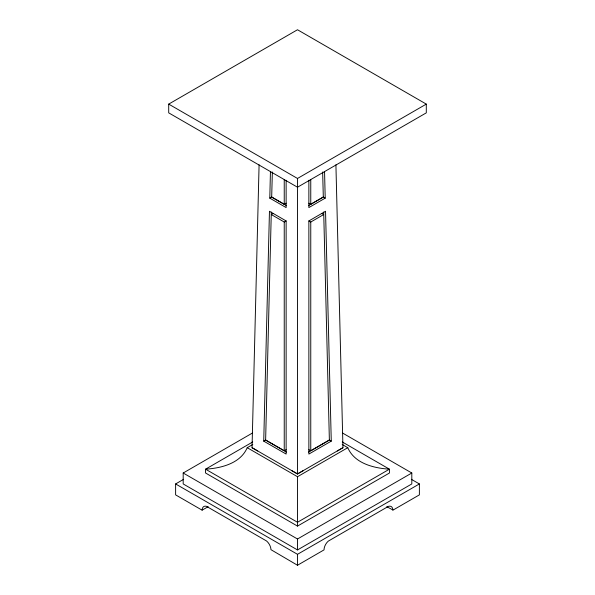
<?xml version="1.0" encoding="UTF-8"?>
<svg xmlns="http://www.w3.org/2000/svg" width="595" height="595" viewBox="0 0 595 595"><rect width="100%" height="100%" fill="white"/><g stroke="black" fill="none" stroke-linecap="round" stroke-linejoin="round"><path stroke-width="0.89" d="M291.818 470.66L297.5 473.94L297.5 186.718M308.864 220.894L308.864 454.067L331.266 441.14L325.539 211.262L308.864 220.953L310.761 222.017L323.702 214.542L321.806 213.486M308.864 180.278L308.864 207.581L325.212 198.142L324.55 171.442M308.864 449.694L310.761 450.757L310.761 222.017M308.864 203.207L310.761 204.271L310.761 179.608M257.724 450.973L252.042 447.693L259.085 164.808M286.136 220.894L286.136 454.067L263.734 441.14L269.461 211.262L286.136 220.953L284.239 222.017L271.298 214.542L273.194 213.486M286.136 180.278L286.136 207.581L269.788 198.142L270.45 171.442M263.734 441.14L265.63 440.077L271.305 212.058M269.788 198.142L271.677 197.079L272.361 172M386.787 506.702L392.864 509.937A8.033 4.641 -60 0 0 388.446 506.345L328.269 541.138A8.033 4.641 -60 0 0 324.015 549.892L297.5 565.25L270.978 549.683A8.033 4.641 60 0 0 266.56 540.989L206.383 506.293A8.033 4.641 60 0 0 202.129 510.138L208.198 506.695M252.808 444.472L247.222 447.693C240.469 463.505 221.147 468.183 205.558 469.18L205.558 473.01L297.5 526.092L389.442 473.01L389.442 469.18L342.274 441.951M335.915 164.808L342.958 447.693L337.276 450.973M168.705 104.11L297.5 29.75L426.295 104.11L426.295 112.857L297.5 187.217L168.705 112.857L168.705 104.11L297.5 178.463L426.295 104.11M310.761 204.271L323.264 197.049M308.53 205.625L323.316 197.079L325.212 198.142M342.579 433.041L411.807 473.01L411.807 483.943L297.5 549.944L183.193 483.943L183.193 473.01L252.421 433.041M202.136 510.19L175.614 494.876L175.614 483.943L183.632 479.317M252.726 441.951L205.558 469.18L297.5 522.269L389.442 469.18C373.853 468.183 354.531 463.505 347.778 447.693L342.192 444.472M310.761 450.757L329.318 440.047M308.574 452.081L329.37 440.077L331.266 441.14M252.042 447.693L297.5 473.94L342.958 447.693M247.222 447.693L297.5 476.721L347.778 447.693M183.193 473.01L297.5 539.003L411.807 473.01M175.614 483.943L297.5 554.317L419.386 483.943L419.386 494.876L392.841 510.205M271.737 197.049L284.239 204.271L286.136 203.207M265.682 440.047L284.239 450.757L286.136 449.694M297.5 473.94L303.182 470.66M271.677 197.079L286.47 205.625M411.368 479.317L419.386 483.943M265.63 440.077L286.426 452.081M322.639 172L323.316 197.079M323.695 212.058L329.37 440.077M297.5 178.463L297.5 187.217M297.5 476.721L297.5 526.092M297.5 539.003L297.5 549.944M297.5 554.317L297.5 565.25M284.239 179.608L284.239 204.271M284.239 222.017L284.239 450.757"/></g></svg>
